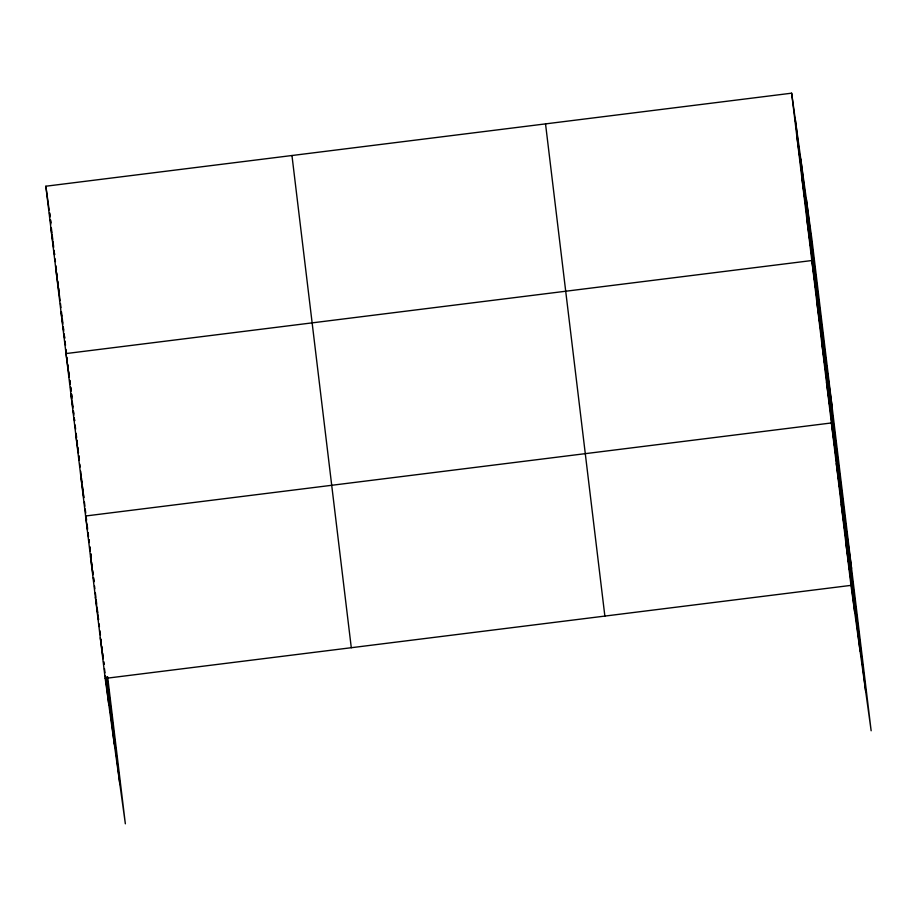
<?xml version="1.0" encoding="UTF-8"?>
<svg xmlns="http://www.w3.org/2000/svg" width="917" height="917" viewBox="0 0 917 917"><rect width="100%" height="100%" fill="white"/><g stroke="black" fill="none" stroke-linecap="round" stroke-linejoin="round"><path stroke-width="1.38" d="M107.633 676.792L125.354 823.821L105.18 678.42L45.85 186.22L791.646 93.179L811.82 238.58L871.15 730.78L850.976 585.378L791.646 93.179M105.18 678.42L850.976 585.378M796.69 135.017L800.381 161.598M801.733 176.855L805.424 203.436M806.777 218.693L810.468 245.275M831.994 405.922L811.82 260.531L66.024 353.572L69.325 377.357M816.715 301.131L820.406 327.724M821.609 341.743L825.3 368.325M826.504 382.343L830.194 408.936M851.572 568.357L831.398 422.955L85.602 515.996L87.539 529.992M836.293 463.555L839.983 490.148M841.187 504.167L844.878 530.748M846.082 544.778L849.772 571.36M45.85 186.22L49.151 210.004M49.931 215.61L49.541 212.801L50.045 216.985M50.515 219.805L50.893 222.613M50.893 228.058L53.61 247.647M55.937 269.896L60.132 300.661M60.98 311.734L62.723 324.331M63.113 327.128L63.697 331.324M64.087 334.12L64.671 338.316L64.167 334.132M70.105 382.951L69.715 380.154L70.219 384.361M70.678 387.157L71.067 389.954M71.652 394.161L72.042 396.958M70.918 394.172L72.856 408.168M73.245 410.965L73.83 415.16M75.813 434.784L78.335 452.975M78.724 455.772L79.309 459.967M80.707 475.396L83.814 497.782L83.378 493.575M87.929 532.788L88.513 536.984M88.903 539.781L89.293 542.577L88.949 539.781M90.256 549.581L89.866 546.784L90.302 550.979M90.84 553.788L91.23 556.585M90.496 556.608L93.018 574.799M93.408 577.595L93.992 581.791L93.511 577.584M95.391 597.208L98.497 619.594M100.285 637.819L103.197 658.807M806.387 199.367L865.705 691.567M800.782 158.973L860.1 651.173M795.337 119.76L854.667 611.96M545.535 123.887L604.865 616.086M291.961 155.523L351.291 647.723M106.922 676.792L119.909 784.608M106.372 678.408L114.304 744.214M50.378 219.782L50.882 223.966M51.386 228.15L51.891 232.333M52.223 235.119L52.727 239.303M53.071 242.088L53.576 246.272M55.089 258.823L55.421 261.62M55.926 265.804L56.43 269.988M56.762 272.773L57.267 276.957M57.771 281.141L58.275 285.325M58.619 288.11L59.124 292.294M60.465 303.458L60.969 307.642M61.473 311.826L61.978 316.01M62.31 318.795L62.814 322.979M63.319 327.163L63.663 329.948M65.004 341.113L65.508 345.296M66.013 349.48L66.517 353.664M67.021 357.848L67.354 360.633M67.858 364.817L68.362 369.001M68.706 371.786L69.211 375.97M70.552 387.157L71.056 391.353M71.4 394.161L71.904 398.356M72.409 402.563L72.913 406.758M73.429 410.965L73.761 413.762M75.114 424.961L75.618 429.167M76.122 433.363L76.627 437.569M76.971 440.366L77.475 444.562M77.807 447.37L78.484 452.964M78.828 455.772L79.332 459.967M79.836 464.174L80.18 466.971M80.685 471.166L81.189 475.373M81.521 478.17L82.026 482.376M82.541 486.572L83.046 490.778M84.398 501.977L84.903 506.173M85.235 508.981L85.739 513.176M86.255 517.383L86.588 520.18M87.092 524.375L87.596 528.582M88.112 532.777L88.445 535.585M90.634 553.788L91.31 559.381M91.654 562.19L92.159 566.385M92.663 570.592L93.007 573.389M94.52 585.986L94.864 588.794M95.368 592.99L95.872 597.196M96.205 599.993L96.709 604.188M97.225 608.395L97.729 612.59M98.062 615.399L98.566 619.594M99.082 623.801L99.414 626.598M99.919 630.793L100.423 635M100.939 639.195L101.271 642.003M101.776 646.198L102.28 650.405M102.624 653.202L103.128 657.397M104.481 668.608L104.985 672.803M105.317 675.6L108.871 705.013M54.584 254.639L54 250.444L54.584 254.639M74.609 420.765L74.22 417.969L74.609 420.765M103.976 664.401L103.587 661.604L103.976 664.401"/></g></svg>
